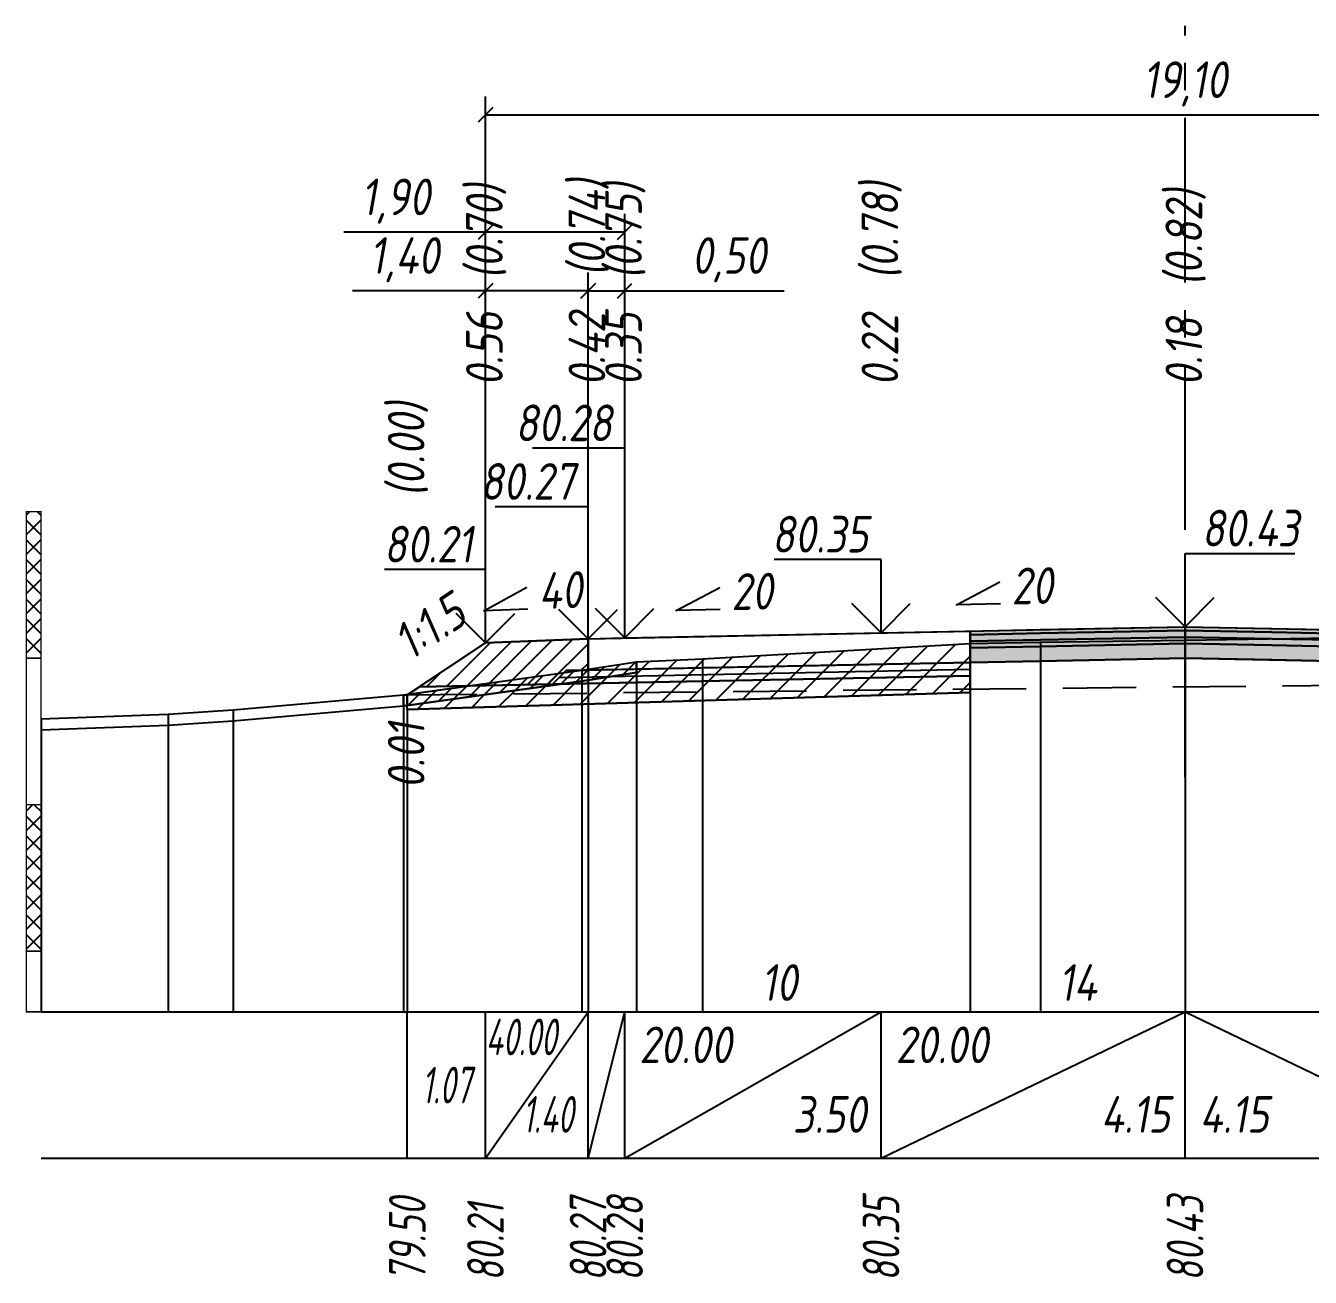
# Model space of a CAD drawing. Extents: x -717 to 1451, y -133302 to 233.
# Drawn here: x 78.9 to 166.6, y -22389.1 to -22303.7 of the extents above; entities that cross this region are included whole.
import ezdxf
from ezdxf.enums import TextEntityAlignment as Align

# ---------------------------------------------------------------- set-up
doc = ezdxf.new("R2010")
doc.units = 0
doc.linetypes.add('осевая2', pattern=[1.125, 0.75, -0.125, 0.125, -0.125])
doc.linetypes.add('штриховая', pattern=[0.75, 0.5, -0.25])
for name, color, linetype in [('Интерполированный поперечник', 2, 'Continuous'), ('Код_514', 1, 'Continuous'), ('Контур_0', 7, 'Continuous'), ('Контур_2521', 7, 'Continuous'), ('Контур_2564', 7, 'Continuous'), ('Контур_2660', 7, 'Continuous'), ('Контур_2665', 7, 'Continuous'), ('Контур_400', 7, 'Continuous'), ('Контур_508', 7, 'Continuous'), ('Контур_512', 7, 'Continuous'), ('Контур_513', 7, 'Continuous'), ('Контур_818', 7, 'Continuous'), ('Красный поперечник', 1, 'Continuous'), ('Линейка абсолютных высот', 7, 'Continuous'), ('Объём_2501', 7, 'Continuous'), ('Объём_2564', 7, 'Continuous'), ('Объём_2650', 7, 'Continuous'), ('Объём_2660', 7, 'Continuous'), ('Объём_2661', 7, 'Continuous'), ('Объём_2665', 7, 'Continuous'), ('Объём_2666', 7, 'Continuous'), ('Объём_2667', 7, 'Continuous'), ('Объём_2668', 7, 'Continuous'), ('Объём_2669', 7, 'Continuous'), ('Объём_2675', 7, 'Continuous'), ('Объём_2753', 7, 'Continuous'), ('Ось', 1, 'осевая2'), ('Откосы', 7, 'Continuous'), ('Отметки покрытия', 7, 'Continuous'), ('Рабочие отметки', 7, 'Continuous'), ('Рабочие отметки доп.', 7, 'Continuous'), ('Слои выравнивания', 7, 'Continuous'), ('Таблица', 7, 'Continuous'), ('Уклоны проезжей части', 7, 'Continuous'), ('Черный поперечник', 3, 'Continuous')]:
    doc.layers.add(name, color=color, linetype=linetype)
for name, color, linetype, true_color in [('Контур_2540', 2, 'Continuous', 0xffff00), ('Контур_2560', 2, 'Continuous', 0xffff00), ('Контур_2561', 7, 'Continuous', 0xff8040), ('Контур_2562', 3, 'Continuous', 0x00ff00), ('Контур_2563', 7, 'Continuous', 0xff8000), ('Контур_2570', 7, 'Continuous', 0x80ff00), ('Контур_2725', 7, 'Continuous', 0x323232), ('Контур_2736', 4, 'Continuous', 0x00ffff), ('Контур_2737', 4, 'Continuous', 0x00ffff), ('Контур_2738', 4, 'Continuous', 0x00ffff), ('Контур_2739', 4, 'Continuous', 0x00ffff), ('Контур_2741', 4, 'Continuous', 0x00ffff), ('Контур_2742', 4, 'Continuous', 0x00ffff), ('Контур_2743', 4, 'Continuous', 0x00ffff), ('Контур_2744', 7, 'Continuous', 0xa4ffff), ('Контур_2745', 7, 'Continuous', 0xa4ffff), ('Контур_2747', 4, 'Continuous', 0x00ffff), ('Контур_2748', 4, 'Continuous', 0x00ffff), ('Контур_2749', 4, 'Continuous', 0x00ffff), ('Контур_2750', 4, 'Continuous', 0x00ffff), ('Контур_2751', 4, 'Continuous', 0x00ffff), ('Контур_2752', 4, 'Continuous', 0x00ffff), ('Контур_2760', 7, 'Continuous', 0x323232), ('Контур_2761', 7, 'Continuous', 0x323232), ('Контур_2762', 7, 'Continuous', 0x323232), ('Контур_2763', 7, 'Continuous', 0x323232), ('Контур_402', 7, 'Continuous', 0xff6464), ('Контур_703', 4, 'Continuous', 0x00ffff), ('Контур_705', 4, 'Continuous', 0x00ffff), ('Контур_707', 4, 'Continuous', 0x00ffff), ('Контур_720', 131, 'Continuous', 0xaaffff), ('Объём_2500', 7, 'Continuous', 0xc0c0c0), ('Объём_2520', 7, 'Continuous', 0x80ffff), ('Объём_2540', 2, 'Continuous', 0xffff00), ('Объём_2560', 2, 'Continuous', 0xffff00), ('Объём_2561', 7, 'Continuous', 0xff8040), ('Объём_2562', 3, 'Continuous', 0x00ff00), ('Объём_2563', 7, 'Continuous', 0xff8000), ('Объём_2570', 7, 'Continuous', 0x80ff00), ('Объём_2600', 7, 'Continuous', 0x808000), ('Объём_2746', 2, 'Continuous', 0xffff00)]:
    doc.layers.add(name, color=color, linetype=linetype, true_color=true_color)
doc.styles.get("Standard").update_dxf_attribs({"font": 'txt', "height": 2.5})
doc.styles.add('М', font='romand.shx', dxfattribs={"width": 0.8, "oblique": 10, "height": 2.5})
doc.dimstyles.new('ISO-25', dxfattribs={"dimtxt": 2.5, "dimasz": 2.5, "dimexe": 1.25, "dimexo": 0.625, "dimtad": 1, "dimtxsty": 'Standard', "dimcen": 2.5, "dimadec": 0, "dimazin": 0, "dimtfac": 1, "dimtmove": 0, "dimatfit": 3, "dimfxl": 1, "dimarcsym": 0})
pattern_1 = [(45.0000013, (0, 0), (-0.67351924, 0.67351921), []), (135.0000003, (0, 0), (-0.67351922, -0.67351923), [])]

# ---------------------------------------------------------------- blocks, each defined once
blk = doc.blocks.new('_Oblique')
at = {"color": 0, "linetype": 'ByBlock', "lineweight": -2}
blk.add_line((-0.5, -0.5), (0.5, 0.5), dxfattribs=at)
blk = doc.blocks.new('*D538')
at = {"color": 0, "lineweight": -2, "transparency": 16777216}
for p, q in [((110.338, -22345.246), (110.338, -22320.526)), ((117.338, -22344.966), (117.338, -22320.526)), ((110.338, -22321.776), (101.263, -22321.776)), ((117.338, -22321.776), (110.338, -22321.776))]:
    blk.add_line(p, q, dxfattribs=at)
at = {"layer": 'Defpoints', "color": 0, "transparency": 16777216}
for p in [(117.338, -22321.776), (110.338, -22345.871), (117.338, -22345.591)]:
    blk.add_point(p, dxfattribs=at)
at = {"color": 0, "lineweight": -2, "transparency": 16777216, "rotation": 180}
blk.add_blockref('_Oblique', (110.338, -22321.776), dxfattribs=at)
at = {"color": 0, "lineweight": -2, "transparency": 16777216}
blk.add_blockref('_Oblique', (117.338, -22321.776), dxfattribs=at)
at = {"color": 0, "transparency": 16777216, "insert": (104.803, -22319.663), "char_height": 2.5, "width": 8.75, "attachment_point": 5, "style": 'М'}
blk.add_mtext('1,40', dxfattribs=at)
blk = doc.blocks.new('*D540')
at = {"color": 0, "lineweight": -2, "transparency": 16777216}
for p, q in [((117.338, -22344.966), (117.338, -22320.526)), ((119.838, -22344.916), (119.838, -22320.526)), ((117.338, -22321.776), (119.838, -22321.776)), ((119.838, -22321.776), (130.721, -22321.776))]:
    blk.add_line(p, q, dxfattribs=at)
at = {"layer": 'Defpoints', "color": 0, "transparency": 16777216}
for p in [(119.838, -22321.776), (117.338, -22345.591), (119.838, -22345.541)]:
    blk.add_point(p, dxfattribs=at)
at = {"color": 0, "lineweight": -2, "transparency": 16777216, "rotation": 180}
blk.add_blockref('_Oblique', (117.338, -22321.776), dxfattribs=at)
at = {"color": 0, "lineweight": -2, "transparency": 16777216}
blk.add_blockref('_Oblique', (119.838, -22321.776), dxfattribs=at)
at = {"color": 0, "transparency": 16777216, "insert": (126.959, -22319.663), "char_height": 2.5, "width": 9.16667, "attachment_point": 5, "style": 'М'}
blk.add_mtext('0,50', dxfattribs=at)
blk = doc.blocks.new('*D543')
at = {"color": 0, "lineweight": -2, "transparency": 16777216}
for p, q in [((110.338, -22345.246), (110.338, -22316.526)), ((119.838, -22344.916), (119.838, -22316.526)), ((110.338, -22317.776), (100.662, -22317.776)), ((119.838, -22317.776), (110.338, -22317.776))]:
    blk.add_line(p, q, dxfattribs=at)
at = {"layer": 'Defpoints', "color": 0, "transparency": 16777216}
for p in [(119.838, -22317.776), (110.338, -22345.871), (119.838, -22345.541)]:
    blk.add_point(p, dxfattribs=at)
at = {"color": 0, "lineweight": -2, "transparency": 16777216, "rotation": 180}
blk.add_blockref('_Oblique', (110.338, -22317.776), dxfattribs=at)
at = {"color": 0, "lineweight": -2, "transparency": 16777216}
blk.add_blockref('_Oblique', (119.838, -22317.776), dxfattribs=at)
at = {"color": 0, "transparency": 16777216, "insert": (104.202, -22315.663), "char_height": 2.5, "width": 8.75, "attachment_point": 5, "style": 'М'}
blk.add_mtext('1,90', dxfattribs=at)
blk = doc.blocks.new('*D544')
at = {"color": 0, "lineweight": -2, "transparency": 16777216}
for p, q in [((110.338, -22345.246), (110.338, -22308.526)), ((205.838, -22345.246), (205.838, -22308.526)), ((110.338, -22309.776), (205.838, -22309.776))]:
    blk.add_line(p, q, dxfattribs=at)
at = {"layer": 'Defpoints', "color": 0, "transparency": 16777216}
for p in [(205.838, -22309.776), (110.338, -22345.871), (205.838, -22345.871)]:
    blk.add_point(p, dxfattribs=at)
at = {"color": 0, "lineweight": -2, "transparency": 16777216, "rotation": 180}
blk.add_blockref('_Oblique', (110.338, -22309.776), dxfattribs=at)
at = {"color": 0, "lineweight": -2, "transparency": 16777216}
blk.add_blockref('_Oblique', (205.838, -22309.776), dxfattribs=at)
at = {"color": 0, "transparency": 16777216, "insert": (158.088, -22307.663), "char_height": 2.5, "width": 10.41667, "attachment_point": 5, "style": 'М'}
blk.add_mtext('19,10', dxfattribs=at)

msp = doc.modelspace()

# ---------------------------------------------------------------- hatches: boundary and pattern name
at = {"layer": 'Линейка абсолютных высот'}
h = msp.add_hatch(dxfattribs=at)
h.set_pattern_fill('ANSI37', scale=0.3, style=0)
h.set_pattern_definition(pattern_1)
h.paths.add_polyline_path([(80, -22346.86), (80, -22336.86), (79, -22336.86), (79, -22346.86)])
h = msp.add_hatch(dxfattribs=at)
h.set_pattern_fill('ANSI37', scale=0.3, style=0)
h.set_pattern_definition(pattern_1)
h.paths.add_polyline_path([(80, -22366.86), (80, -22356.86), (79, -22356.86), (79, -22366.86)])
at = {"layer": 'Объём_2563'}
h = msp.add_hatch(dxfattribs=at)
h.set_pattern_fill('ANSI31', color=256, scale=0.3)
h.paths.add_polyline_path([(110.338, -22345.809), (117.338, -22345.529), (117.338, -22347.679), (115.838, -22347.709), (114.92, -22348.627), (105.838, -22348.809)])
at = {"layer": 'Объём_2570'}
h = msp.add_hatch(dxfattribs=at)
h.set_pattern_fill('ANSI31', color=256, scale=0.2)
h.paths.add_polyline_path([(120.638, -22347.848), (116.91, -22348.424), (105, -22350.085), (105, -22349.335), (116.91, -22347.674), (120.638, -22347.098)])
at = {"layer": 'Объём_2600'}
h = msp.add_hatch(dxfattribs=at)
h.set_pattern_fill('ANSI31', color=6, scale=0.4)
h.paths.add_polyline_path([(125.146, -22346.908), (143.433, -22345.856), (143.433, -22349.203), (105, -22350.356), (105, -22350.085), (116.91, -22348.424), (120.638, -22347.848), (120.638, -22347.098)])
at = {"layer": 'Слои выравнивания'}
for color, points in [(2, [(143.433, -22345.007), (148.218, -22344.911), (158.088, -22344.714), (158.088, -22344.964), (148.218, -22345.161), (143.433, -22345.257)]), (3, [(143.433, -22345.257), (148.218, -22345.161), (158.088, -22344.964), (158.088, -22345.414), (148.218, -22345.611), (143.433, -22345.707)]), (4, [(143.433, -22345.707), (148.218, -22345.611), (158.088, -22345.414), (158.088, -22345.864), (148.218, -22346.061), (143.433, -22346.157)]), (2, [(158.088, -22344.714), (164.004, -22344.832), (168.112, -22344.914), (178.838, -22345.129), (187.604, -22345.304), (192.375, -22345.399), (192.375, -22345.649), (187.604, -22345.554), (178.838, -22345.379), (168.112, -22345.164), (164.004, -22345.082), (158.088, -22344.964)]), (3, [(158.088, -22344.964), (164.004, -22345.082), (168.112, -22345.164), (178.838, -22345.379), (187.604, -22345.554), (192.375, -22345.649), (192.375, -22346.099), (187.604, -22346.004), (178.838, -22345.829), (168.112, -22345.614), (164.004, -22345.532), (158.088, -22345.414)]), (4, [(158.088, -22345.414), (164.004, -22345.532), (168.112, -22345.614), (178.838, -22345.829), (187.604, -22346.004), (192.375, -22346.099), (192.375, -22346.549), (187.604, -22346.454), (178.838, -22346.279), (168.112, -22346.064), (164.004, -22345.982), (158.088, -22345.864)]), (5, [(143.433, -22346.157), (148.218, -22346.061), (158.088, -22345.864), (158.088, -22346.864), (148.218, -22347.061), (143.433, -22347.157)]), (5, [(158.088, -22345.864), (164.004, -22345.982), (168.112, -22346.064), (178.838, -22346.279), (187.604, -22346.454), (192.375, -22346.549), (192.375, -22347.549), (187.604, -22347.454), (178.838, -22347.279), (168.112, -22347.064), (164.004, -22346.982), (158.088, -22346.864)])]:
    msp.add_hatch(color=color, dxfattribs=at).paths.add_polyline_path(points)

# ---------------------------------------------------------------- linework, layer by layer
at = {"layer": 'Интерполированный поперечник', "linetype": 'штриховая', "ltscale": 10, "flags": 128}
msp.add_lwpolyline([(104.751, -22349.37), (221.794, -22348.138)], dxfattribs=at)
at = {"layer": 'Код_514'}
for p, q in [((105, -22381), (105, -22371)), ((110.338, -22381), (110.338, -22371)), ((110.338, -22381), (117.338, -22371)), ((117.338, -22381), (117.338, -22371)), ((117.338, -22381), (119.838, -22371)), ((119.838, -22381), (119.838, -22371)), ((119.838, -22381), (137.338, -22371)), ((137.338, -22381), (137.338, -22371)), ((137.338, -22381), (158.088, -22371)), ((158.088, -22381), (158.088, -22371)), ((158.088, -22371), (178.838, -22381))]:
    msp.add_line(p, q, dxfattribs=at)
at = {"layer": 'Контур_0', "flags": 128}
for points in [[(117.338, -22345.529), (143.433, -22345.007), (143.433, -22347.157), (117.338, -22347.679), (117.338, -22345.529), (117.338, -22345.529)], [(110.338, -22345.809), (105, -22349.367), (105, -22349.367), (105, -22349.367), (105, -22349.367), (105, -22349.367), (105, -22349.367), (105, -22349.367), (105, -22349.367), (105, -22349.367), (105, -22349.367), (105, -22349.367), (105, -22349.367), (105, -22349.367), (105, -22349.367), (105, -22349.367)], [(110.338, -22345.809), (105, -22349.367), (105, -22349.367), (105, -22349.367), (105, -22349.367), (105, -22349.367), (105, -22349.367), (105, -22349.367), (105, -22349.367), (105, -22349.367), (105, -22349.367), (105, -22349.367), (105, -22349.367), (105, -22349.367), (105, -22349.367), (105, -22349.367), (105, -22349.367), (105, -22349.367), (105, -22349.367), (105, -22349.367), (105, -22349.367), (105, -22349.367), (105, -22349.367), (105, -22349.367), (105, -22349.367), (105, -22349.367), (105, -22349.367), (105, -22349.367), (105, -22349.367), (105, -22349.367)], [(115.838, -22347.709), (143.433, -22347.157), (143.433, -22348.057), (114.92, -22348.627), (115.838, -22347.709), (115.838, -22347.709)], [(105.838, -22348.809), (114.92, -22348.627), (115.838, -22347.709), (117.338, -22347.679)]]:
    msp.add_lwpolyline(points, dxfattribs=at)
at = {"layer": 'Контур_2521', "color": 250, "flags": 128}
msp.add_lwpolyline([(115.379, -22348.168), (143.433, -22347.607)], dxfattribs=at)
at = {"layer": 'Контур_2540', "flags": 128}
msp.add_lwpolyline([(105.838, -22348.809), (143.433, -22348.057), (143.433, -22349.203), (105, -22350.356), (105, -22349.367), (105.838, -22348.809), (105.838, -22348.809)], dxfattribs=at)
at = {"layer": 'Контур_2560', "flags": 128}
msp.add_lwpolyline([(110.338, -22345.809), (110.338, -22345.809), (110.338, -22345.809), (117.338, -22345.529)], dxfattribs=at)
at = {"layer": 'Контур_2561', "flags": 128}
msp.add_lwpolyline([(117.338, -22345.529), (117.338, -22345.529), (110.338, -22345.809), (110.338, -22345.809), (117.338, -22345.529)], dxfattribs=at)
at = {"layer": 'Контур_2562', "flags": 128}
msp.add_lwpolyline([(110.338, -22345.809), (110.338, -22345.809), (110.338, -22345.809), (110.338, -22345.809), (110.338, -22345.809)], dxfattribs=at)
at = {"layer": 'Контур_2563', "flags": 128}
msp.add_lwpolyline([(110.338, -22345.809), (117.338, -22345.529), (117.338, -22347.679), (115.838, -22347.709), (114.92, -22348.627), (105.838, -22348.809), (110.338, -22345.809), (110.338, -22345.809)], dxfattribs=at)
at = {"layer": 'Контур_2564', "flags": 128}
msp.add_lwpolyline([(110.338, -22345.809), (117.338, -22345.529)], dxfattribs=at)
at = {"layer": 'Контур_2570', "flags": 128}
msp.add_lwpolyline([(80, -22351.75), (88.68, -22351.424), (93.12, -22351.139), (104.751, -22350.12), (104.751, -22350.12), (116.91, -22348.424), (120.638, -22347.848), (120.638, -22347.098), (125.146, -22346.908), (143.433, -22345.856), (148.218, -22345.776), (158.088, -22345.623), (168.112, -22345.469), (187.604, -22345.822), (192.375, -22345.902), (211.858, -22347.046), (215.639, -22347.21), (215.639, -22347.96), (219.117, -22348.54), (221.794, -22348.888), (221.794, -22348.888), (224.417, -22348.435), (236.806, -22346.107), (241.565, -22345.901)], dxfattribs=at)
at = {"layer": 'Контур_2660', "flags": 128}
msp.add_lwpolyline([(105, -22350.356), (143.433, -22349.203)], dxfattribs=at)
at = {"layer": 'Контур_2665', "flags": 128}
msp.add_lwpolyline([(110.338, -22345.809), (110.338, -22345.809)], dxfattribs=at)
at = {"layer": 'Контур_2725', "flags": 128}
msp.add_lwpolyline([(143.433, -22347.157), (148.218, -22347.061), (158.088, -22346.864), (164.004, -22346.982), (168.112, -22347.064), (178.838, -22347.279), (187.604, -22347.454), (192.375, -22347.549)], dxfattribs=at)
at = {"layer": 'Контур_2736', "flags": 128}
msp.add_lwpolyline([(110.338, -22345.809), (105, -22349.367)], dxfattribs=at)
at = {"layer": 'Контур_2737', "flags": 128}
msp.add_lwpolyline([(105, -22349.367), (105, -22349.367)], dxfattribs=at)
at = {"layer": 'Контур_2738', "flags": 128}
msp.add_lwpolyline([(105, -22349.367), (105, -22349.367)], dxfattribs=at)
at = {"layer": 'Контур_2739', "flags": 128}
msp.add_lwpolyline([(105, -22349.367), (105, -22349.367)], dxfattribs=at)
at = {"layer": 'Контур_2741', "flags": 128}
msp.add_lwpolyline([(105, -22349.367), (105, -22349.367)], dxfattribs=at)
at = {"layer": 'Контур_2742', "flags": 128}
msp.add_lwpolyline([(105, -22349.367), (105, -22349.367)], dxfattribs=at)
at = {"layer": 'Контур_2743', "flags": 128}
msp.add_lwpolyline([(105, -22349.367), (105, -22349.367)], dxfattribs=at)
at = {"layer": 'Контур_2744', "flags": 128}
msp.add_lwpolyline([(105, -22349.367), (105, -22349.367)], dxfattribs=at)
msp.add_lwpolyline([(105, -22349.367), (105, -22349.367)], dxfattribs=at)
msp.add_lwpolyline([(105, -22349.367), (105, -22349.367)], dxfattribs=at)
msp.add_lwpolyline([(105, -22349.367), (105, -22349.367)], dxfattribs=at)
msp.add_lwpolyline([(105, -22349.367), (105, -22349.367)], dxfattribs=at)
msp.add_lwpolyline([(105, -22349.367), (105, -22349.367)], dxfattribs=at)
at = {"layer": 'Контур_2745', "flags": 128}
msp.add_lwpolyline([(105, -22349.367), (105, -22349.367)], dxfattribs=at)
msp.add_lwpolyline([(105, -22349.367), (105, -22349.367)], dxfattribs=at)
msp.add_lwpolyline([(105, -22349.367), (105, -22349.367)], dxfattribs=at)
msp.add_lwpolyline([(105, -22349.367), (105, -22349.367)], dxfattribs=at)
msp.add_lwpolyline([(105, -22349.367), (105, -22349.367)], dxfattribs=at)
msp.add_lwpolyline([(105, -22349.367), (105, -22349.367)], dxfattribs=at)
at = {"layer": 'Контур_2747', "flags": 128}
msp.add_lwpolyline([(105, -22349.367), (105, -22349.367)], dxfattribs=at)
at = {"layer": 'Контур_2748', "flags": 128}
msp.add_lwpolyline([(105, -22349.367), (105, -22349.367)], dxfattribs=at)
at = {"layer": 'Контур_2749', "flags": 128}
msp.add_lwpolyline([(105, -22349.367), (105, -22349.367)], dxfattribs=at)
at = {"layer": 'Контур_2750', "flags": 128}
msp.add_lwpolyline([(105, -22349.367), (105, -22349.367)], dxfattribs=at)
at = {"layer": 'Контур_2751', "flags": 128}
msp.add_lwpolyline([(105, -22349.367), (105, -22349.367)], dxfattribs=at)
at = {"layer": 'Контур_2752', "flags": 128}
msp.add_lwpolyline([(105, -22349.367), (105, -22349.367)], dxfattribs=at)
at = {"layer": 'Контур_2760', "flags": 128}
msp.add_lwpolyline([(143.433, -22345.007), (148.218, -22344.911), (158.088, -22344.714), (164.004, -22344.832), (168.112, -22344.914), (178.838, -22345.129), (187.604, -22345.304), (192.375, -22345.399)], dxfattribs=at)
at = {"layer": 'Контур_2761', "flags": 128}
msp.add_lwpolyline([(143.433, -22345.257), (148.218, -22345.161), (158.088, -22344.964), (164.004, -22345.082), (168.112, -22345.164), (178.838, -22345.379), (187.604, -22345.554), (192.375, -22345.649)], dxfattribs=at)
at = {"layer": 'Контур_2762', "flags": 128}
msp.add_lwpolyline([(143.433, -22345.707), (148.218, -22345.611), (158.088, -22345.414), (164.004, -22345.532), (168.112, -22345.614), (178.838, -22345.829), (187.604, -22346.004), (192.375, -22346.099)], dxfattribs=at)
at = {"layer": 'Контур_2763', "flags": 128}
msp.add_lwpolyline([(143.433, -22346.157), (148.218, -22346.061), (158.088, -22345.864), (164.004, -22345.982), (168.112, -22346.064), (178.838, -22346.279), (187.604, -22346.454), (192.375, -22346.549)], dxfattribs=at)
at = {"layer": 'Контур_400', "flags": 128}
for points in [[(117.338, -22345.529), (119.838, -22345.479), (119.838, -22345.479), (119.838, -22345.479), (119.838, -22345.479), (119.838, -22345.479), (119.838, -22345.479), (137.338, -22345.129), (158.088, -22344.714)], [(158.088, -22344.714), (178.838, -22345.129), (196.338, -22345.479), (196.338, -22345.479), (196.338, -22345.479), (196.338, -22345.479), (196.338, -22345.479), (196.338, -22345.479), (198.838, -22345.529)]]:
    msp.add_lwpolyline(points, dxfattribs=at)
at = {"layer": 'Контур_402', "flags": 128}
msp.add_lwpolyline([(105, -22350.356), (143.433, -22349.203), (143.433, -22347.157), (158.088, -22346.864), (192.375, -22347.549), (192.375, -22349.792), (212.729, -22350.403)], dxfattribs=at)
at = {"layer": 'Контур_508', "flags": 128}
msp.add_lwpolyline([(105, -22350.356), (143.433, -22349.203), (143.433, -22347.157), (158.088, -22346.864), (192.375, -22347.549), (192.375, -22349.792), (212.729, -22350.403), (212.729, -22349.91), (213.99, -22349.91), (216.565, -22348.193)], dxfattribs=at)
at = {"layer": 'Контур_512', "flags": 128}
msp.add_lwpolyline([(105, -22350.356), (143.433, -22349.203)], dxfattribs=at)
at = {"layer": 'Контур_513', "flags": 128}
msp.add_lwpolyline([(105, -22350.356), (143.433, -22349.203), (143.433, -22347.157), (158.088, -22346.864), (192.375, -22347.549), (192.375, -22349.792), (212.729, -22350.403), (212.729, -22349.91), (213.99, -22349.91), (216.565, -22348.193)], dxfattribs=at)
at = {"layer": 'Контур_703', "flags": 128}
for points in [[(110.338, -22345.809), (105, -22349.367)], [(105, -22349.367), (105, -22349.367)]]:
    msp.add_lwpolyline(points, dxfattribs=at)
at = {"layer": 'Контур_705', "flags": 128}
msp.add_lwpolyline([(105, -22349.367), (105, -22349.367)], dxfattribs=at)
at = {"layer": 'Контур_707', "flags": 128}
msp.add_lwpolyline([(105, -22349.367), (105, -22349.367)], dxfattribs=at)
at = {"layer": 'Контур_720', "flags": 128}
msp.add_lwpolyline([(105, -22349.367), (105, -22349.367)], dxfattribs=at)
at = {"layer": 'Контур_818', "flags": 128}
msp.add_lwpolyline([(105, -22350.085), (116.91, -22348.424), (120.638, -22347.848), (120.638, -22347.098), (125.146, -22346.908), (143.433, -22345.856), (148.218, -22345.776), (158.088, -22345.623), (168.112, -22345.469), (187.604, -22345.822), (192.375, -22345.902), (211.858, -22347.046), (215.639, -22347.21), (215.639, -22347.96), (216.565, -22348.114)], dxfattribs=at)
at = {"layer": 'Красный поперечник'}
for p, q in [((117.338, -22345.529), (119.838, -22345.479)), ((119.838, -22345.479), (137.338, -22345.129)), ((137.338, -22345.129), (158.088, -22344.714)), ((158.088, -22344.714), (178.838, -22345.129)), ((105, -22349.367), (110.338, -22345.809)), ((110.338, -22345.809), (117.338, -22345.529)), ((143.433, -22349.203), (143.433, -22371)), ((105, -22350.356), (105, -22371))]:
    msp.add_line(p, q, dxfattribs=at)
at = {"layer": 'Линейка абсолютных высот', "color": 7, "const_width": 0.1, "flags": 128}
for points in [[(80, -22346.86), (80, -22336.86), (79, -22336.86), (79, -22346.86), (80, -22346.86)], [(80, -22356.86), (80, -22346.86), (79, -22346.86), (79, -22356.86), (80, -22356.86)], [(80, -22366.86), (80, -22356.86), (79, -22356.86), (79, -22366.86), (80, -22366.86)], [(80, -22371), (80, -22366.86), (79, -22366.86), (79, -22371), (80, -22371)]]:
    msp.add_lwpolyline(points, dxfattribs=at)
at = {"layer": 'Объём_2500', "flags": 128}
msp.add_lwpolyline([(117.338, -22345.529), (143.433, -22345.007), (143.433, -22347.157), (117.338, -22347.679), (117.338, -22345.529), (117.338, -22345.529)], dxfattribs=at)
at = {"layer": 'Объём_2501', "flags": 128}
for points in [[(117.338, -22345.529), (119.838, -22345.479), (119.838, -22345.479), (119.838, -22345.479), (119.838, -22345.479), (119.838, -22345.479), (119.838, -22345.479), (137.338, -22345.129), (158.088, -22344.714)], [(158.088, -22344.714), (178.838, -22345.129), (196.338, -22345.479), (196.338, -22345.479), (196.338, -22345.479), (196.338, -22345.479), (196.338, -22345.479), (196.338, -22345.479), (198.838, -22345.529)]]:
    msp.add_lwpolyline(points, dxfattribs=at)
at = {"layer": 'Объём_2520', "color": 250, "flags": 128}
msp.add_lwpolyline([(115.838, -22347.709), (143.433, -22347.157), (143.433, -22348.057), (114.92, -22348.627), (115.838, -22347.709), (115.838, -22347.709)], dxfattribs=at)
at = {"layer": 'Объём_2540', "flags": 128}
msp.add_lwpolyline([(105.838, -22348.809), (143.433, -22348.057), (143.433, -22349.203), (105, -22350.356), (105, -22349.367), (105.838, -22348.809), (105.838, -22348.809)], dxfattribs=at)
at = {"layer": 'Объём_2560', "flags": 128}
msp.add_lwpolyline([(110.338, -22345.809), (110.338, -22345.809), (110.338, -22345.809), (117.338, -22345.529)], dxfattribs=at)
at = {"layer": 'Объём_2561', "flags": 128}
msp.add_lwpolyline([(117.338, -22345.529), (117.338, -22345.529), (110.338, -22345.809), (110.338, -22345.809), (117.338, -22345.529)], dxfattribs=at)
at = {"layer": 'Объём_2562', "flags": 128}
msp.add_lwpolyline([(110.338, -22345.809), (110.338, -22345.809), (110.338, -22345.809), (110.338, -22345.809), (110.338, -22345.809)], dxfattribs=at)
at = {"layer": 'Объём_2563', "color": 250, "flags": 128}
msp.add_lwpolyline([(110.338, -22345.809), (117.338, -22345.529), (117.338, -22347.679), (115.838, -22347.709), (114.92, -22348.627), (105.838, -22348.809), (110.338, -22345.809), (110.338, -22345.809)], dxfattribs=at)
at = {"layer": 'Объём_2564', "flags": 128}
msp.add_lwpolyline([(110.338, -22345.809), (117.338, -22345.529)], dxfattribs=at)
at = {"layer": 'Объём_2570', "flags": 128}
msp.add_lwpolyline([(120.638, -22347.848), (116.91, -22348.424), (105, -22350.085), (105, -22349.335), (116.91, -22347.674), (120.638, -22347.098), (120.638, -22347.848), (120.638, -22347.848)], dxfattribs=at)
at = {"layer": 'Объём_2600', "color": 5, "flags": 128}
msp.add_lwpolyline([(104.751, -22350.12), (104.751, -22349.37), (105, -22349.367), (105, -22350.085), (104.751, -22350.12), (104.751, -22350.12)], dxfattribs=at)
at = {"layer": 'Объём_2650', "color": 6, "flags": 128}
msp.add_lwpolyline([(125.146, -22346.908), (143.433, -22345.856), (143.433, -22349.203), (105, -22350.356), (105, -22350.085), (116.91, -22348.424), (120.638, -22347.848), (120.638, -22347.098), (125.146, -22346.908), (125.146, -22346.908)], dxfattribs=at)
at = {"layer": 'Объём_2660', "flags": 128}
msp.add_lwpolyline([(105, -22350.356), (143.433, -22349.203)], dxfattribs=at)
at = {"layer": 'Объём_2661', "flags": 128}
msp.add_lwpolyline([(110.338, -22345.809), (105, -22349.367)], dxfattribs=at)
at = {"layer": 'Объём_2665', "flags": 128}
msp.add_lwpolyline([(110.338, -22345.809), (110.338, -22345.809)], dxfattribs=at)
at = {"layer": 'Объём_2666', "flags": 128}
msp.add_lwpolyline([(110.338, -22345.809), (105, -22349.367)], dxfattribs=at)
at = {"layer": 'Объём_2667', "flags": 128}
msp.add_lwpolyline([(105, -22349.367), (105, -22349.367)], dxfattribs=at)
msp.add_lwpolyline([(105, -22349.367), (105, -22349.367)], dxfattribs=at)
at = {"layer": 'Объём_2668', "flags": 128}
msp.add_lwpolyline([(105, -22349.367), (105, -22349.367)], dxfattribs=at)
msp.add_lwpolyline([(105, -22349.367), (105, -22349.367)], dxfattribs=at)
at = {"layer": 'Объём_2669', "flags": 128}
msp.add_lwpolyline([(105, -22349.367), (105, -22349.367)], dxfattribs=at)
msp.add_lwpolyline([(105, -22349.367), (105, -22349.367)], dxfattribs=at)
at = {"layer": 'Объём_2675', "flags": 128}
msp.add_lwpolyline([(105, -22349.367), (105, -22349.367)], dxfattribs=at)
msp.add_lwpolyline([(105, -22349.367), (105, -22349.367)], dxfattribs=at)
msp.add_lwpolyline([(105, -22349.367), (105, -22349.367)], dxfattribs=at)
msp.add_lwpolyline([(105, -22349.367), (105, -22349.367)], dxfattribs=at)
msp.add_lwpolyline([(105, -22349.367), (105, -22349.367)], dxfattribs=at)
msp.add_lwpolyline([(105, -22349.367), (105, -22349.367)], dxfattribs=at)
msp.add_lwpolyline([(105, -22349.367), (105, -22349.367)], dxfattribs=at)
msp.add_lwpolyline([(105, -22349.367), (105, -22349.367)], dxfattribs=at)
msp.add_lwpolyline([(105, -22349.367), (105, -22349.367)], dxfattribs=at)
msp.add_lwpolyline([(105, -22349.367), (105, -22349.367)], dxfattribs=at)
msp.add_lwpolyline([(105, -22349.367), (105, -22349.367)], dxfattribs=at)
msp.add_lwpolyline([(105, -22349.367), (105, -22349.367)], dxfattribs=at)
at = {"layer": 'Объём_2746', "flags": 128}
msp.add_lwpolyline([(116.91, -22348.424), (120.638, -22347.848), (120.638, -22347.098), (125.146, -22346.908), (143.433, -22345.856), (143.433, -22349.203), (105, -22350.356), (105, -22350.085), (116.91, -22348.424), (116.91, -22348.424)], dxfattribs=at)
at = {"layer": 'Объём_2753', "flags": 128}
msp.add_lwpolyline([(143.433, -22345.007), (143.433, -22345.007)], dxfattribs=at)
at = {"layer": 'Ось', "ltscale": 15}
msp.add_line((158.088, -22354.971), (158.088, -22303.684), dxfattribs=at)
at = {"layer": 'Откосы', "color": 1, "flags": 128}
for points in [[(145.487, -22343.154), (142.488, -22343.214), (145.457, -22341.655)], [(113.225, -22343.506), (110.228, -22343.626), (113.165, -22342.007)], [(126.362, -22343.537), (123.363, -22343.597), (126.332, -22342.037)]]:
    msp.add_lwpolyline(points, dxfattribs=at)
at = {"layer": 'Отметки покрытия', "color": 1}
for p, q in [((119.838, -22332.529), (113.538, -22332.529)), ((119.838, -22345.479), (119.838, -22332.529)), ((117.338, -22336.529), (110.988, -22336.529)), ((117.338, -22345.529), (117.338, -22336.529)), ((137.338, -22340.129), (130.038, -22340.129)), ((137.338, -22345.129), (137.338, -22340.129)), ((158.088, -22344.714), (158.088, -22339.714)), ((158.088, -22339.714), (165.588, -22339.714)), ((110.338, -22340.809), (103.438, -22340.809)), ((110.338, -22345.809), (110.338, -22340.809)), ((158.088, -22344.714), (156.088, -22342.714)), ((158.088, -22344.714), (160.088, -22342.714)), ((117.338, -22345.529), (115.338, -22343.529)), ((117.338, -22345.529), (119.338, -22343.529)), ((119.838, -22345.479), (117.838, -22343.479)), ((119.838, -22345.479), (121.838, -22343.479)), ((137.338, -22345.129), (135.338, -22343.129)), ((137.338, -22345.129), (139.338, -22343.129)), ((110.338, -22345.809), (108.338, -22343.809)), ((110.338, -22345.809), (112.338, -22343.809))]:
    msp.add_line(p, q, dxfattribs=at)
at = {"layer": 'Слои выравнивания'}
for p, q in [((143.433, -22345.007), (143.433, -22371)), ((158.088, -22344.714), (158.088, -22371)), ((117.338, -22345.529), (117.338, -22371))]:
    msp.add_line(p, q, dxfattribs=at)
at = {"layer": 'Слои выравнивания', "color": 2, "flags": 128}
for points in [[(143.433, -22345.007), (148.218, -22344.911), (158.088, -22344.714), (158.088, -22344.964), (148.218, -22345.161), (143.433, -22345.257)], [(158.088, -22344.714), (164.004, -22344.832), (168.112, -22344.914), (178.838, -22345.129), (187.604, -22345.304), (192.375, -22345.399), (192.375, -22345.649), (187.604, -22345.554), (178.838, -22345.379), (168.112, -22345.164), (164.004, -22345.082), (158.088, -22344.964)]]:
    msp.add_lwpolyline(points, close=True, dxfattribs=at)
at = {"layer": 'Слои выравнивания', "color": 3, "flags": 128}
for points in [[(143.433, -22345.257), (148.218, -22345.161), (158.088, -22344.964), (158.088, -22345.414), (148.218, -22345.611), (143.433, -22345.707)], [(158.088, -22344.964), (164.004, -22345.082), (168.112, -22345.164), (178.838, -22345.379), (187.604, -22345.554), (192.375, -22345.649), (192.375, -22346.099), (187.604, -22346.004), (178.838, -22345.829), (168.112, -22345.614), (164.004, -22345.532), (158.088, -22345.414)]]:
    msp.add_lwpolyline(points, close=True, dxfattribs=at)
at = {"layer": 'Слои выравнивания', "color": 4, "flags": 128}
for points in [[(143.433, -22345.707), (148.218, -22345.611), (158.088, -22345.414), (158.088, -22345.864), (148.218, -22346.061), (143.433, -22346.157)], [(158.088, -22345.414), (164.004, -22345.532), (168.112, -22345.614), (178.838, -22345.829), (187.604, -22346.004), (192.375, -22346.099), (192.375, -22346.549), (187.604, -22346.454), (178.838, -22346.279), (168.112, -22346.064), (164.004, -22345.982), (158.088, -22345.864)]]:
    msp.add_lwpolyline(points, close=True, dxfattribs=at)
at = {"layer": 'Слои выравнивания', "color": 5, "flags": 128}
for points in [[(143.433, -22346.157), (148.218, -22346.061), (158.088, -22345.864), (158.088, -22346.864), (148.218, -22347.061), (143.433, -22347.157)], [(158.088, -22345.864), (164.004, -22345.982), (168.112, -22346.064), (178.838, -22346.279), (187.604, -22346.454), (192.375, -22346.549), (192.375, -22347.549), (187.604, -22347.454), (178.838, -22347.279), (168.112, -22347.064), (164.004, -22346.982), (158.088, -22346.864)]]:
    msp.add_lwpolyline(points, close=True, dxfattribs=at)
at = {"layer": 'Таблица'}
for p, q in [((80, -22371), (241.565, -22371)), ((80, -22381), (241.565, -22381))]:
    msp.add_line(p, q, dxfattribs=at)
at = {"layer": 'Черный поперечник', "color": 7}
for p, q in [((143.433, -22345.856), (143.433, -22371)), ((148.218, -22345.776), (148.218, -22371)), ((158.088, -22345.623), (158.088, -22371)), ((120.638, -22347.098), (120.638, -22371)), ((125.146, -22346.908), (125.146, -22371)), ((116.91, -22347.674), (116.91, -22371)), ((104.751, -22349.37), (104.751, -22371)), ((88.68, -22350.674), (88.68, -22371)), ((93.12, -22350.389), (93.12, -22371)), ((80, -22351), (80, -22371))]:
    msp.add_line(p, q, dxfattribs=at)
at = {"layer": 'Черный поперечник', "flags": 128}
msp.add_lwpolyline([(80, -22351), (88.68, -22350.674), (93.12, -22350.389), (104.751, -22349.37), (116.91, -22347.674), (120.638, -22347.098), (125.146, -22346.908), (143.433, -22345.856), (148.218, -22345.776), (158.088, -22345.623), (168.112, -22345.469), (187.604, -22345.822), (192.375, -22345.902), (211.858, -22347.046), (215.639, -22347.21), (219.117, -22347.79), (221.794, -22348.138), (224.417, -22347.685), (236.806, -22345.357), (241.565, -22345.151)], dxfattribs=at)

# ---------------------------------------------------------------- texts
at = {"layer": 'Код_514', "style": 'М', "oblique": 10}
for s, width, p in [('40.00', 0.6, (110.344, -22371.465)), ('20.00', 0.8, (120.838, -22372)), ('20.00', 0.8, (138.338, -22372))]:
    msp.add_text(s, height=2.5, dxfattribs=dict(at, width=width)).set_placement(p, align=Align.TOP_LEFT)
at = {"layer": 'Код_514', "style": 'М', "oblique": 10, "width": 0.6}
msp.add_text('1.07', height=2.5, dxfattribs=at).set_placement((107.669, -22376), align=Align.MIDDLE_CENTER)
at = {"layer": 'Код_514', "style": 'М', "oblique": 10}
for s, width, p in [('1.40', 0.6, (116.338, -22380)), ('3.50', 0.8, (136.338, -22380)), ('4.15', 0.8, (157.088, -22380))]:
    msp.add_text(s, height=2.5, dxfattribs=dict(at, width=width)).set_placement(p, align=Align.BOTTOM_RIGHT)
at = {"layer": 'Код_514', "style": 'М', "oblique": 10, "width": 0.8}
msp.add_text('4.15', height=2.5, dxfattribs=at).set_placement((159.088, -22380), align=Align.BOTTOM_LEFT)
at = {"layer": 'Код_514', "style": 'М', "oblique": 10, "width": 0.7}
for s, p in [('79.50', (105, -22389.382)), ('80.21', (110.338, -22389.382)), ('80.27', (117.338, -22389.382)), ('80.28', (119.838, -22389.382)), ('80.35', (137.338, -22389.382)), ('80.43', (158.088, -22389.382))]:
    msp.add_text(s, height=2.5, rotation=90, dxfattribs=at).set_placement(p, align=Align.MIDDLE_LEFT)
at = {"layer": 'Отметки покрытия', "color": 1, "style": 'М', "oblique": 10, "width": 0.8}
for s, p in [('80.28', (118.979, -22332.797)), ('80.27', (116.479, -22336.797)), ('80.35', (136.479, -22340.397)), ('80.21', (109.479, -22341.077))]:
    msp.add_text(s, height=2.5, dxfattribs=at).set_placement(p, align=Align.BOTTOM_RIGHT)
msp.add_text('80.43', height=2.5, dxfattribs=at).set_placement((159.229, -22339.982), align=Align.BOTTOM_LEFT)
at = {"layer": 'Рабочие отметки', "color": 1, "style": 'М', "oblique": 10, "width": 0.8}
for s, p in [('0.56', (110.26, -22328.279)), ('0.42', (117.26, -22328.279)), ('0.35', (119.76, -22328.279)), ('0.22', (137.26, -22328.279)), ('0.18', (158.01, -22328.279))]:
    msp.add_text(s, height=2.5, rotation=90, dxfattribs=at).set_placement(p, align=Align.MIDDLE_LEFT)
msp.add_text('0.01', height=2.5, rotation=90, dxfattribs=at).set_placement((104.922, -22351.251), align=Align.MIDDLE_RIGHT)
at = {"layer": 'Рабочие отметки доп.', "color": 1, "style": 'М', "oblique": 10, "width": 0.8}
for s, p in [('(0.70)', (110.26, -22320.979)), ('(0.74)', (117.26, -22320.779)), ('(0.75)', (119.76, -22320.979)), ('(0.78)', (137.26, -22320.979)), ('(0.82)', (158.01, -22321.429)), ('(0.00)', (104.922, -22335.829))]:
    msp.add_text(s, height=2.5, rotation=90, dxfattribs=at).set_placement(p, align=Align.MIDDLE_LEFT)
at = {"layer": 'Слои выравнивания', "style": 'М', "oblique": 10, "width": 0.8}
for s, p in [('10', (130.386, -22371)), ('14', (150.761, -22371))]:
    msp.add_text(s, height=2.5, dxfattribs=at).set_placement(p, align=Align.BOTTOM_CENTER)
at = {"layer": 'Уклоны проезжей части', "color": 1, "style": 'М', "oblique": 10, "width": 0.8}
for s, rotation, p in [('40', 2.29061, (115.53, -22344.222)), ('20', 1.14576, (128.568, -22344.304)), ('20', 1.14576, (147.693, -22343.921)), ('1:1.5', 33.69007, (107.652, -22346.338))]:
    msp.add_text(s, height=2.5, rotation=rotation, dxfattribs=at).set_placement(p, align=Align.BOTTOM_CENTER)

# ---------------------------------------------------------------- dimensions: what is measured, and where the dimension line sits
at = {"color": 5}
dim = msp.add_linear_dim(base=(205.838, -22309.776), p1=(110.338, -22345.871), p2=(205.838, -22345.871), angle=180, dimstyle='ISO-25', override={"dimasz": 1, "dimlfac": 0.2, "dimzin": 0, "dimtxsty": 'М', "dimblk1": 'Oblique', "dimblk2": 'Oblique', "dimsah": 1}, dxfattribs=at)
dim.commit()
dim.dimension.update_dxf_attribs({"geometry": '*D544', "text_midpoint": (158.088, -22307.663)})
for base, p1, p2, picture, middle in [((119.838, -22317.776), (110.338, -22345.871), (119.838, -22345.541), '*D543', (104.202, -22317.776)), ((117.338, -22321.776), (110.338, -22345.871), (117.338, -22345.591), '*D538', (104.803, -22321.776)), ((119.838, -22321.776), (117.338, -22345.591), (119.838, -22345.541), '*D540', (126.959, -22321.776))]:
    dim = msp.add_linear_dim(base=base, p1=p1, p2=p2, angle=180, dimstyle='ISO-25', override={"dimasz": 1, "dimlfac": 0.2, "dimzin": 0, "dimtxsty": 'М', "dimblk1": 'Oblique', "dimblk2": 'Oblique', "dimsah": 1}, dxfattribs=at)
    dim.commit()
    dim.dimension.update_dxf_attribs({"geometry": picture, "text_midpoint": middle, "dimtype": 160})

doc.saveas('drawing.dxf')
